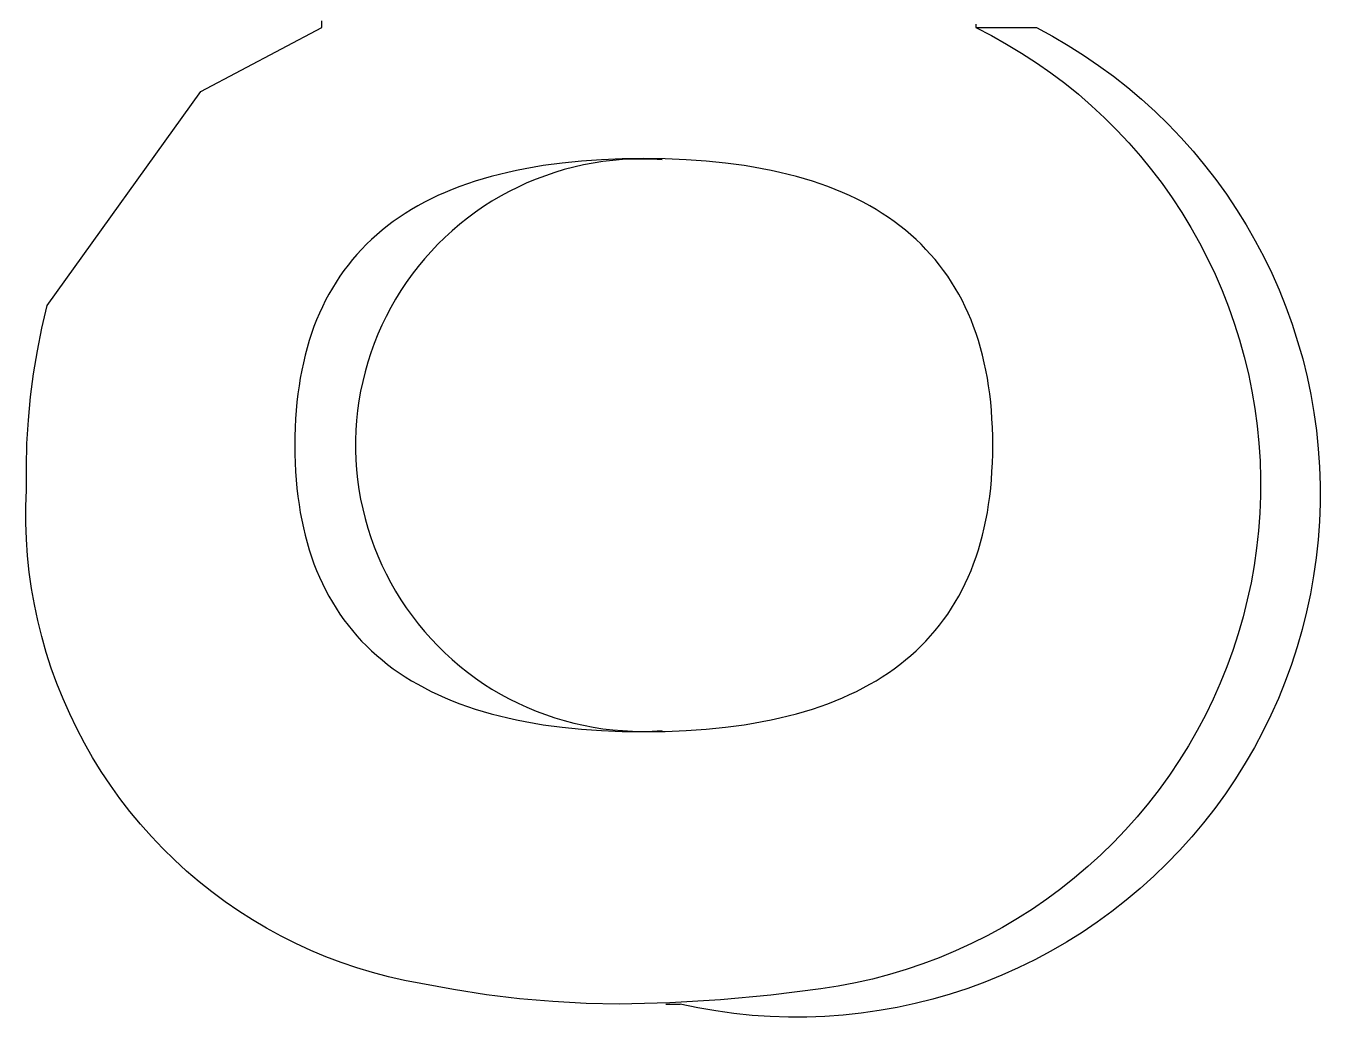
# Model space of a CAD drawing. Header units: millimetres. Extents: x -1893 to 2799, y -925 to 2353.
# Drawn here: x -1084.143 to -1082.861, y 1917.047 to 1918.029 of the extents above; entities that cross this region are included whole.
import ezdxf

# ---------------------------------------------------------------- set-up
doc = ezdxf.new("R2010")
doc.units = ezdxf.units.MM
doc.header["$MEASUREMENT"] = 0
doc.layers.add('Utwórz2D linie widoczne', color=7, linetype='Continuous', true_color=0x000000)

msp = doc.modelspace()

# ---------------------------------------------------------------- linework, layer by layer
at = {"layer": 'Utwórz2D linie widoczne'}
for p, q in [((-1083.8502, 1918.0275), (-1083.8502, 1918.0343)), ((-1083.97, 1917.9643), (-1083.8502, 1918.0275)), ((-1083.2021, 1918.0309), (-1083.2021, 1918.0275)), ((-1083.2021, 1918.0275), (-1083.1866, 1918.0196)), ((-1083.2021, 1918.0275), (-1083.142, 1918.0275)), ((-1083.142, 1918.0275), (-1083.1261, 1918.0189)), ((-1083.1866, 1918.0196), (-1083.1715, 1918.0111)), ((-1083.1715, 1918.0111), (-1083.1566, 1918.0022)), ((-1083.1261, 1918.0189), (-1083.1105, 1918.0098)), ((-1083.1105, 1918.0098), (-1083.0952, 1918.0002)), ((-1083.1566, 1918.0022), (-1083.142, 1917.9927)), ((-1083.0952, 1918.0002), (-1083.0803, 1917.99)), ((-1083.142, 1917.9927), (-1083.1278, 1917.9828)), ((-1083.1278, 1917.9828), (-1083.1139, 1917.9723)), ((-1083.0803, 1917.99), (-1083.0657, 1917.9793)), ((-1083.1139, 1917.9723), (-1083.1004, 1917.9614)), ((-1083.0657, 1917.9793), (-1083.0515, 1917.9682)), ((-1084.1223, 1917.7523), (-1083.97, 1917.9643)), ((-1083.1004, 1917.9614), (-1083.0873, 1917.95)), ((-1083.0515, 1917.9682), (-1083.0377, 1917.9565)), ((-1083.0377, 1917.9565), (-1083.0243, 1917.9443)), ((-1083.0873, 1917.95), (-1083.0746, 1917.9382)), ((-1083.0243, 1917.9443), (-1083.0114, 1917.9317)), ((-1083.0746, 1917.9382), (-1083.0622, 1917.9259)), ((-1083.0114, 1917.9317), (-1082.9989, 1917.9187)), ((-1083.0622, 1917.9259), (-1083.0504, 1917.9132)), ((-1082.9989, 1917.9187), (-1082.9868, 1917.9052)), ((-1083.0504, 1917.9132), (-1083.0389, 1917.9002)), ((-1082.9868, 1917.9052), (-1082.9753, 1917.8913)), ((-1083.6121, 1917.8933), (-1083.6307, 1917.8908)), ((-1083.5929, 1917.8952), (-1083.6121, 1917.8933)), ((-1083.573, 1917.8966), (-1083.5929, 1917.8952)), ((-1083.5812, 1917.8932), (-1083.5909, 1917.8914)), ((-1083.5716, 1917.8947), (-1083.5812, 1917.8932)), ((-1083.5524, 1917.8974), (-1083.573, 1917.8966)), ((-1083.5618, 1917.8959), (-1083.5716, 1917.8947)), ((-1083.552, 1917.8967), (-1083.5618, 1917.8959)), ((-1083.5311, 1917.8977), (-1083.5524, 1917.8974)), ((-1083.5423, 1917.8972), (-1083.552, 1917.8967)), ((-1083.5324, 1917.8973), (-1083.5423, 1917.8972)), ((-1083.5226, 1917.8971), (-1083.5324, 1917.8973)), ((-1083.5098, 1917.8974), (-1083.5311, 1917.8977)), ((-1083.5129, 1917.8966), (-1083.5226, 1917.8971)), ((-1083.4892, 1917.8966), (-1083.5098, 1917.8974)), ((-1083.4693, 1917.8952), (-1083.4892, 1917.8966)), ((-1083.4501, 1917.8933), (-1083.4693, 1917.8952)), ((-1083.4315, 1917.8908), (-1083.4501, 1917.8933)), ((-1083.0389, 1917.9002), (-1083.0279, 1917.8867)), ((-1083.6824, 1917.88), (-1083.6904, 1917.8777)), ((-1083.6742, 1917.8821), (-1083.6824, 1917.88)), ((-1083.6658, 1917.8841), (-1083.6742, 1917.8821)), ((-1083.6573, 1917.886), (-1083.6658, 1917.8841)), ((-1083.6486, 1917.8877), (-1083.6573, 1917.886)), ((-1083.6397, 1917.8893), (-1083.6486, 1917.8877)), ((-1083.6307, 1917.8908), (-1083.6397, 1917.8893)), ((-1083.6286, 1917.8808), (-1083.6378, 1917.8774)), ((-1083.6193, 1917.884), (-1083.6286, 1917.8808)), ((-1083.6099, 1917.8868), (-1083.6193, 1917.884)), ((-1083.6004, 1917.8893), (-1083.6099, 1917.8868)), ((-1083.5909, 1917.8914), (-1083.6004, 1917.8893)), ((-1083.4224, 1917.8893), (-1083.4315, 1917.8908)), ((-1083.4136, 1917.8877), (-1083.4224, 1917.8893)), ((-1083.4049, 1917.886), (-1083.4136, 1917.8877)), ((-1083.3964, 1917.8841), (-1083.4049, 1917.886)), ((-1083.388, 1917.8821), (-1083.3964, 1917.8841)), ((-1083.3798, 1917.88), (-1083.388, 1917.8821)), ((-1083.3718, 1917.8777), (-1083.3798, 1917.88)), ((-1083.0279, 1917.8867), (-1083.0174, 1917.8729)), ((-1082.9753, 1917.8913), (-1082.9642, 1917.877)), ((-1083.7208, 1917.8671), (-1083.728, 1917.8641)), ((-1083.7134, 1917.87), (-1083.7208, 1917.8671)), ((-1083.7059, 1917.8727), (-1083.7134, 1917.87)), ((-1083.6982, 1917.8752), (-1083.7059, 1917.8727)), ((-1083.6904, 1917.8777), (-1083.6982, 1917.8752)), ((-1083.6557, 1917.8695), (-1083.6645, 1917.8651)), ((-1083.6468, 1917.8736), (-1083.6557, 1917.8695)), ((-1083.6378, 1917.8774), (-1083.6468, 1917.8736)), ((-1083.3639, 1917.8752), (-1083.3718, 1917.8777)), ((-1083.3562, 1917.8727), (-1083.3639, 1917.8752)), ((-1083.3487, 1917.87), (-1083.3562, 1917.8727)), ((-1083.3414, 1917.8671), (-1083.3487, 1917.87)), ((-1083.3342, 1917.8641), (-1083.3414, 1917.8671)), ((-1083.0174, 1917.8729), (-1083.0074, 1917.8587)), ((-1082.9642, 1917.877), (-1082.9536, 1917.8624)), ((-1083.7485, 1917.8544), (-1083.755, 1917.8508)), ((-1083.7418, 1917.8578), (-1083.7485, 1917.8544)), ((-1083.735, 1917.861), (-1083.7418, 1917.8578)), ((-1083.728, 1917.8641), (-1083.735, 1917.861)), ((-1083.6816, 1917.8554), (-1083.6898, 1917.8502)), ((-1083.6731, 1917.8604), (-1083.6816, 1917.8554)), ((-1083.6645, 1917.8651), (-1083.6731, 1917.8604)), ((-1083.3272, 1917.861), (-1083.3342, 1917.8641)), ((-1083.3203, 1917.8578), (-1083.3272, 1917.861)), ((-1083.3137, 1917.8544), (-1083.3203, 1917.8578)), ((-1083.3072, 1917.8508), (-1083.3137, 1917.8544)), ((-1083.0074, 1917.8587), (-1082.9979, 1917.8442)), ((-1082.9536, 1917.8624), (-1082.9436, 1917.8474)), ((-1083.7675, 1917.8433), (-1083.7735, 1917.8394)), ((-1083.7613, 1917.8472), (-1083.7675, 1917.8433)), ((-1083.755, 1917.8508), (-1083.7613, 1917.8472)), ((-1083.6979, 1917.8446), (-1083.7058, 1917.8388)), ((-1083.6898, 1917.8502), (-1083.6979, 1917.8446)), ((-1083.3008, 1917.8472), (-1083.3072, 1917.8508)), ((-1083.2947, 1917.8433), (-1083.3008, 1917.8472)), ((-1083.2887, 1917.8394), (-1083.2947, 1917.8433)), ((-1082.9979, 1917.8442), (-1082.9888, 1917.8293)), ((-1082.9436, 1917.8474), (-1082.934, 1917.832)), ((-1083.7849, 1917.8311), (-1083.7904, 1917.8267)), ((-1083.7793, 1917.8353), (-1083.7849, 1917.8311)), ((-1083.7735, 1917.8394), (-1083.7793, 1917.8353)), ((-1083.7135, 1917.8327), (-1083.7209, 1917.8263)), ((-1083.7058, 1917.8388), (-1083.7135, 1917.8327)), ((-1083.2828, 1917.8353), (-1083.2887, 1917.8394)), ((-1083.2772, 1917.8311), (-1083.2828, 1917.8353)), ((-1083.2717, 1917.8267), (-1083.2772, 1917.8311)), ((-1082.9888, 1917.8293), (-1082.9803, 1917.8142)), ((-1082.934, 1917.832), (-1082.9251, 1917.8163)), ((-1083.8009, 1917.8175), (-1083.8059, 1917.8128)), ((-1083.7957, 1917.8222), (-1083.8009, 1917.8175)), ((-1083.7904, 1917.8267), (-1083.7957, 1917.8222)), ((-1083.7282, 1917.8197), (-1083.7352, 1917.8128)), ((-1083.7209, 1917.8263), (-1083.7282, 1917.8197)), ((-1083.2664, 1917.8222), (-1083.2717, 1917.8267)), ((-1083.2612, 1917.8175), (-1083.2664, 1917.8222)), ((-1083.2562, 1917.8128), (-1083.2612, 1917.8175)), ((-1082.9251, 1917.8163), (-1082.9166, 1917.8003)), ((-1083.8153, 1917.8028), (-1083.8198, 1917.7976)), ((-1083.8107, 1917.8078), (-1083.8153, 1917.8028)), ((-1083.8059, 1917.8128), (-1083.8107, 1917.8078)), ((-1083.7419, 1917.8057), (-1083.7484, 1917.7984)), ((-1083.7352, 1917.8128), (-1083.7419, 1917.8057)), ((-1083.2514, 1917.8078), (-1083.2562, 1917.8128)), ((-1083.2468, 1917.8028), (-1083.2514, 1917.8078)), ((-1083.2423, 1917.7976), (-1083.2468, 1917.8028)), ((-1082.9803, 1917.8142), (-1082.9724, 1917.7988)), ((-1083.8241, 1917.7922), (-1083.8282, 1917.7868)), ((-1083.8198, 1917.7976), (-1083.8241, 1917.7922)), ((-1083.7547, 1917.7908), (-1083.7607, 1917.7831)), ((-1083.7484, 1917.7984), (-1083.7547, 1917.7908)), ((-1083.238, 1917.7922), (-1083.2423, 1917.7976)), ((-1083.2339, 1917.7868), (-1083.238, 1917.7922)), ((-1082.9724, 1917.7988), (-1082.9649, 1917.7831)), ((-1082.9166, 1917.8003), (-1082.9088, 1917.7841)), ((-1083.8322, 1917.7811), (-1083.836, 1917.7754)), ((-1083.8282, 1917.7868), (-1083.8322, 1917.7811)), ((-1083.7607, 1917.7831), (-1083.7664, 1917.7751)), ((-1083.2299, 1917.7811), (-1083.2339, 1917.7868)), ((-1083.2261, 1917.7754), (-1083.2299, 1917.7811)), ((-1082.9649, 1917.7831), (-1082.958, 1917.7671)), ((-1082.9088, 1917.7841), (-1082.9015, 1917.7676)), ((-1083.8431, 1917.7635), (-1083.8464, 1917.7573)), ((-1083.8396, 1917.7695), (-1083.8431, 1917.7635)), ((-1083.836, 1917.7754), (-1083.8396, 1917.7695)), ((-1083.7718, 1917.7669), (-1083.777, 1917.7586)), ((-1083.7664, 1917.7751), (-1083.7718, 1917.7669)), ((-1083.2225, 1917.7695), (-1083.2261, 1917.7754)), ((-1083.219, 1917.7635), (-1083.2225, 1917.7695)), ((-1083.2157, 1917.7573), (-1083.219, 1917.7635)), ((-1082.958, 1917.7671), (-1082.9517, 1917.7509)), ((-1082.9015, 1917.7676), (-1082.8947, 1917.7508)), ((-1084.1275, 1917.7298), (-1084.1223, 1917.7523)), ((-1083.8495, 1917.751), (-1083.8525, 1917.7445)), ((-1083.8464, 1917.7573), (-1083.8495, 1917.751)), ((-1083.777, 1917.7586), (-1083.7819, 1917.7501)), ((-1083.2126, 1917.751), (-1083.2157, 1917.7573)), ((-1083.2096, 1917.7445), (-1083.2126, 1917.751)), ((-1082.9517, 1917.7509), (-1082.9459, 1917.7346)), ((-1082.8947, 1917.7508), (-1082.8886, 1917.7338)), ((-1083.8553, 1917.7379), (-1083.8579, 1917.7312)), ((-1083.8525, 1917.7445), (-1083.8553, 1917.7379)), ((-1083.7864, 1917.7414), (-1083.7907, 1917.7326)), ((-1083.7819, 1917.7501), (-1083.7864, 1917.7414)), ((-1083.2068, 1917.7379), (-1083.2096, 1917.7445)), ((-1083.2042, 1917.7312), (-1083.2068, 1917.7379)), ((-1084.132, 1917.7071), (-1084.1275, 1917.7298)), ((-1083.8579, 1917.7312), (-1083.8603, 1917.7244)), ((-1083.7907, 1917.7326), (-1083.7946, 1917.7236)), ((-1083.2018, 1917.7244), (-1083.2042, 1917.7312)), ((-1082.9459, 1917.7346), (-1082.9406, 1917.718)), ((-1082.8886, 1917.7338), (-1082.8831, 1917.7166)), ((-1083.8626, 1917.7174), (-1083.8647, 1917.7102)), ((-1083.8603, 1917.7244), (-1083.8626, 1917.7174)), ((-1083.7983, 1917.7145), (-1083.8016, 1917.7053)), ((-1083.7946, 1917.7236), (-1083.7983, 1917.7145)), ((-1083.1995, 1917.7174), (-1083.2018, 1917.7244)), ((-1083.1974, 1917.7102), (-1083.1995, 1917.7174)), ((-1082.9406, 1917.718), (-1082.936, 1917.7013)), ((-1082.8831, 1917.7166), (-1082.8781, 1917.6992)), ((-1084.1357, 1917.6844), (-1084.132, 1917.7071)), ((-1083.8667, 1917.7029), (-1083.8684, 1917.6955)), ((-1083.8647, 1917.7102), (-1083.8667, 1917.7029)), ((-1083.8016, 1917.7053), (-1083.8046, 1917.6959)), ((-1083.1954, 1917.7029), (-1083.1974, 1917.7102)), ((-1083.1936, 1917.6955), (-1083.1954, 1917.7029)), ((-1082.936, 1917.7013), (-1082.9319, 1917.6844)), ((-1083.87, 1917.688), (-1083.8715, 1917.6803)), ((-1083.8684, 1917.6955), (-1083.87, 1917.688)), ((-1083.8073, 1917.6865), (-1083.8096, 1917.677)), ((-1083.8046, 1917.6959), (-1083.8073, 1917.6865)), ((-1083.192, 1917.688), (-1083.1936, 1917.6955)), ((-1083.1906, 1917.6803), (-1083.192, 1917.688)), ((-1082.8781, 1917.6992), (-1082.8738, 1917.6816)), ((-1084.1387, 1917.6615), (-1084.1357, 1917.6844)), ((-1083.8715, 1917.6803), (-1083.8727, 1917.6724)), ((-1083.8096, 1917.677), (-1083.8117, 1917.6674)), ((-1083.1893, 1917.6724), (-1083.1906, 1917.6803)), ((-1082.9319, 1917.6844), (-1082.9284, 1917.6674)), ((-1082.8738, 1917.6816), (-1082.8701, 1917.664)), ((-1084.1408, 1917.6385), (-1084.1387, 1917.6615)), ((-1083.8738, 1917.6645), (-1083.8748, 1917.6563)), ((-1083.8727, 1917.6724), (-1083.8738, 1917.6645)), ((-1083.8117, 1917.6674), (-1083.8133, 1917.6577)), ((-1083.1882, 1917.6645), (-1083.1893, 1917.6724)), ((-1083.1873, 1917.6563), (-1083.1882, 1917.6645)), ((-1082.9284, 1917.6674), (-1082.9255, 1917.6502)), ((-1082.8701, 1917.664), (-1082.867, 1917.6462)), ((-1083.8755, 1917.6481), (-1083.8761, 1917.6397)), ((-1083.8748, 1917.6563), (-1083.8755, 1917.6481)), ((-1083.8147, 1917.648), (-1083.8157, 1917.6383)), ((-1083.8133, 1917.6577), (-1083.8147, 1917.648)), ((-1083.1866, 1917.6481), (-1083.1873, 1917.6563)), ((-1083.186, 1917.6397), (-1083.1866, 1917.6481)), ((-1082.9255, 1917.6502), (-1082.9232, 1917.633)), ((-1084.1423, 1917.6155), (-1084.1408, 1917.6385)), ((-1083.8761, 1917.6397), (-1083.8765, 1917.6312)), ((-1083.8157, 1917.6383), (-1083.8164, 1917.6285)), ((-1083.1855, 1917.6312), (-1083.186, 1917.6397)), ((-1082.867, 1917.6462), (-1082.8645, 1917.6283)), ((-1083.8768, 1917.6225), (-1083.8769, 1917.6137)), ((-1083.8765, 1917.6312), (-1083.8768, 1917.6225)), ((-1083.8164, 1917.6285), (-1083.8167, 1917.6187)), ((-1083.1853, 1917.6225), (-1083.1855, 1917.6312)), ((-1083.1852, 1917.6137), (-1083.1853, 1917.6225)), ((-1082.9232, 1917.633), (-1082.9215, 1917.6157)), ((-1082.8645, 1917.6283), (-1082.8627, 1917.6103)), ((-1084.1429, 1917.5924), (-1084.1423, 1917.6155)), ((-1083.8769, 1917.6137), (-1083.8768, 1917.6049)), ((-1083.8167, 1917.6187), (-1083.8167, 1917.6089)), ((-1083.1853, 1917.6049), (-1083.1852, 1917.6137)), ((-1082.9215, 1917.6157), (-1082.9204, 1917.5984)), ((-1082.8627, 1917.6103), (-1082.8614, 1917.5923)), ((-1083.8768, 1917.6049), (-1083.8765, 1917.5963)), ((-1083.8167, 1917.6089), (-1083.8164, 1917.5991)), ((-1083.8164, 1917.5991), (-1083.8157, 1917.5893)), ((-1083.1855, 1917.5963), (-1083.1853, 1917.6049)), ((-1082.9204, 1917.5984), (-1082.9199, 1917.581)), ((-1084.1428, 1917.5694), (-1084.1429, 1917.5924)), ((-1083.8765, 1917.5963), (-1083.8761, 1917.5877)), ((-1083.8761, 1917.5877), (-1083.8755, 1917.5794)), ((-1083.8157, 1917.5893), (-1083.8147, 1917.5796)), ((-1083.1866, 1917.5794), (-1083.186, 1917.5877)), ((-1083.186, 1917.5877), (-1083.1855, 1917.5963)), ((-1082.8614, 1917.5923), (-1082.8608, 1917.5742)), ((-1083.8755, 1917.5794), (-1083.8748, 1917.5711)), ((-1083.8748, 1917.5711), (-1083.8738, 1917.563)), ((-1083.8147, 1917.5796), (-1083.8133, 1917.5698)), ((-1083.1882, 1917.563), (-1083.1873, 1917.5711)), ((-1083.1873, 1917.5711), (-1083.1866, 1917.5794)), ((-1082.9199, 1917.581), (-1082.92, 1917.5636)), ((-1082.8608, 1917.5742), (-1082.8609, 1917.5561)), ((-1084.1434, 1917.5531), (-1084.1428, 1917.5694)), ((-1083.8738, 1917.563), (-1083.8727, 1917.555)), ((-1083.8133, 1917.5698), (-1083.8117, 1917.5602)), ((-1083.8117, 1917.5602), (-1083.8096, 1917.5506)), ((-1083.1893, 1917.555), (-1083.1882, 1917.563)), ((-1082.92, 1917.5636), (-1082.9207, 1917.5463)), ((-1084.1434, 1917.5368), (-1084.1434, 1917.5531)), ((-1083.8727, 1917.555), (-1083.8715, 1917.5472)), ((-1083.8715, 1917.5472), (-1083.87, 1917.5395)), ((-1083.8096, 1917.5506), (-1083.8073, 1917.5411)), ((-1083.192, 1917.5395), (-1083.1906, 1917.5472)), ((-1083.1906, 1917.5472), (-1083.1893, 1917.555)), ((-1082.9207, 1917.5463), (-1082.9219, 1917.529)), ((-1082.8609, 1917.5561), (-1082.8615, 1917.5381)), ((-1084.1428, 1917.5205), (-1084.1434, 1917.5368)), ((-1083.87, 1917.5395), (-1083.8684, 1917.532)), ((-1083.8073, 1917.5411), (-1083.8046, 1917.5316)), ((-1083.1936, 1917.532), (-1083.192, 1917.5395)), ((-1082.8615, 1917.5381), (-1082.8628, 1917.52)), ((-1084.1417, 1917.5042), (-1084.1428, 1917.5205)), ((-1083.8684, 1917.532), (-1083.8667, 1917.5246)), ((-1083.8667, 1917.5246), (-1083.8647, 1917.5173)), ((-1083.8046, 1917.5316), (-1083.8016, 1917.5223)), ((-1083.8016, 1917.5223), (-1083.7983, 1917.5131)), ((-1083.1974, 1917.5173), (-1083.1954, 1917.5246)), ((-1083.1954, 1917.5246), (-1083.1936, 1917.532)), ((-1082.9219, 1917.529), (-1082.9238, 1917.5117)), ((-1082.8628, 1917.52), (-1082.8647, 1917.5021)), ((-1083.8647, 1917.5173), (-1083.8626, 1917.5102)), ((-1083.8626, 1917.5102), (-1083.8603, 1917.5032)), ((-1083.7983, 1917.5131), (-1083.7946, 1917.504)), ((-1083.2018, 1917.5032), (-1083.1995, 1917.5102)), ((-1083.1995, 1917.5102), (-1083.1974, 1917.5173)), ((-1082.9238, 1917.5117), (-1082.9263, 1917.4945)), ((-1084.14, 1917.488), (-1084.1417, 1917.5042)), ((-1083.8603, 1917.5032), (-1083.8579, 1917.4963)), ((-1083.8579, 1917.4963), (-1083.8553, 1917.4896)), ((-1083.7946, 1917.504), (-1083.7907, 1917.495)), ((-1083.7907, 1917.495), (-1083.7864, 1917.4862)), ((-1083.2068, 1917.4896), (-1083.2042, 1917.4963)), ((-1083.2042, 1917.4963), (-1083.2018, 1917.5032)), ((-1082.9263, 1917.4945), (-1082.9293, 1917.4774)), ((-1082.8647, 1917.5021), (-1082.8673, 1917.4842)), ((-1084.1377, 1917.4719), (-1084.14, 1917.488)), ((-1083.8553, 1917.4896), (-1083.8525, 1917.483)), ((-1083.8525, 1917.483), (-1083.8495, 1917.4766)), ((-1083.7864, 1917.4862), (-1083.7819, 1917.4775)), ((-1083.2126, 1917.4766), (-1083.2096, 1917.483)), ((-1083.2096, 1917.483), (-1083.2068, 1917.4896)), ((-1082.8673, 1917.4842), (-1082.8704, 1917.4664)), ((-1084.1349, 1917.4559), (-1084.1377, 1917.4719)), ((-1083.8495, 1917.4766), (-1083.8464, 1917.4703)), ((-1083.8464, 1917.4703), (-1083.8431, 1917.4641)), ((-1083.7819, 1917.4775), (-1083.777, 1917.469)), ((-1083.777, 1917.469), (-1083.7718, 1917.4606)), ((-1083.219, 1917.4641), (-1083.2157, 1917.4703)), ((-1083.2157, 1917.4703), (-1083.2126, 1917.4766)), ((-1082.9293, 1917.4774), (-1082.933, 1917.4604)), ((-1084.1315, 1917.4399), (-1084.1349, 1917.4559)), ((-1083.8431, 1917.4641), (-1083.8396, 1917.4581)), ((-1083.8396, 1917.4581), (-1083.836, 1917.4522)), ((-1083.7718, 1917.4606), (-1083.7664, 1917.4525)), ((-1083.2261, 1917.4522), (-1083.2225, 1917.4581)), ((-1083.2225, 1917.4581), (-1083.219, 1917.4641)), ((-1082.933, 1917.4604), (-1082.9372, 1917.4436)), ((-1082.8704, 1917.4664), (-1082.8742, 1917.4487)), ((-1083.836, 1917.4522), (-1083.8322, 1917.4464)), ((-1083.8322, 1917.4464), (-1083.8282, 1917.4408)), ((-1083.7664, 1917.4525), (-1083.7607, 1917.4445)), ((-1083.7607, 1917.4445), (-1083.7547, 1917.4367)), ((-1083.2339, 1917.4408), (-1083.2299, 1917.4464)), ((-1083.2299, 1917.4464), (-1083.2261, 1917.4522)), ((-1082.9372, 1917.4436), (-1082.942, 1917.4269)), ((-1082.8742, 1917.4487), (-1082.8786, 1917.4312)), ((-1084.1276, 1917.4241), (-1084.1315, 1917.4399)), ((-1083.8282, 1917.4408), (-1083.8241, 1917.4353)), ((-1083.8241, 1917.4353), (-1083.8198, 1917.43)), ((-1083.8198, 1917.43), (-1083.8153, 1917.4248)), ((-1083.7547, 1917.4367), (-1083.7484, 1917.4292)), ((-1083.2468, 1917.4248), (-1083.2423, 1917.43)), ((-1083.2423, 1917.43), (-1083.238, 1917.4353)), ((-1083.238, 1917.4353), (-1083.2339, 1917.4408)), ((-1082.8786, 1917.4312), (-1082.8836, 1917.4138)), ((-1084.1232, 1917.4084), (-1084.1276, 1917.4241)), ((-1083.8153, 1917.4248), (-1083.8107, 1917.4197)), ((-1083.8107, 1917.4197), (-1083.8059, 1917.4148)), ((-1083.7484, 1917.4292), (-1083.7419, 1917.4219)), ((-1083.7419, 1917.4219), (-1083.7352, 1917.4148)), ((-1083.2562, 1917.4148), (-1083.2514, 1917.4197)), ((-1083.2514, 1917.4197), (-1083.2468, 1917.4248)), ((-1082.942, 1917.4269), (-1082.9474, 1917.4103)), ((-1084.1182, 1917.3929), (-1084.1232, 1917.4084)), ((-1083.8059, 1917.4148), (-1083.8009, 1917.41)), ((-1083.8009, 1917.41), (-1083.7957, 1917.4054)), ((-1083.7957, 1917.4054), (-1083.7904, 1917.4009)), ((-1083.7352, 1917.4148), (-1083.7282, 1917.4079)), ((-1083.7282, 1917.4079), (-1083.7209, 1917.4013)), ((-1083.2717, 1917.4009), (-1083.2664, 1917.4054)), ((-1083.2664, 1917.4054), (-1083.2612, 1917.41)), ((-1083.2612, 1917.41), (-1083.2562, 1917.4148)), ((-1082.9474, 1917.4103), (-1082.9533, 1917.394)), ((-1082.8836, 1917.4138), (-1082.8892, 1917.3966)), ((-1084.1127, 1917.3776), (-1084.1182, 1917.3929)), ((-1083.7904, 1917.4009), (-1083.7849, 1917.3965)), ((-1083.7849, 1917.3965), (-1083.7793, 1917.3923)), ((-1083.7793, 1917.3923), (-1083.7735, 1917.3882)), ((-1083.7209, 1917.4013), (-1083.7135, 1917.3949)), ((-1083.7135, 1917.3949), (-1083.7058, 1917.3888)), ((-1083.2887, 1917.3882), (-1083.2828, 1917.3923)), ((-1083.2828, 1917.3923), (-1083.2772, 1917.3965)), ((-1083.2772, 1917.3965), (-1083.2717, 1917.4009)), ((-1082.9533, 1917.394), (-1082.9598, 1917.3779)), ((-1082.8892, 1917.3966), (-1082.8954, 1917.3797)), ((-1083.7735, 1917.3882), (-1083.7675, 1917.3842)), ((-1083.7675, 1917.3842), (-1083.7613, 1917.3804)), ((-1083.7613, 1917.3804), (-1083.755, 1917.3768)), ((-1083.7058, 1917.3888), (-1083.6979, 1917.383)), ((-1083.6979, 1917.383), (-1083.6898, 1917.3774)), ((-1083.3072, 1917.3768), (-1083.3008, 1917.3804)), ((-1083.3008, 1917.3804), (-1083.2947, 1917.3842)), ((-1083.2947, 1917.3842), (-1083.2887, 1917.3882)), ((-1082.8954, 1917.3797), (-1082.9022, 1917.3629)), ((-1084.1066, 1917.3625), (-1084.1127, 1917.3776)), ((-1083.755, 1917.3768), (-1083.7485, 1917.3732)), ((-1083.7485, 1917.3732), (-1083.7418, 1917.3698)), ((-1083.7418, 1917.3698), (-1083.735, 1917.3666)), ((-1083.735, 1917.3666), (-1083.728, 1917.3634)), ((-1083.6898, 1917.3774), (-1083.6816, 1917.3721)), ((-1083.6816, 1917.3721), (-1083.6731, 1917.3672)), ((-1083.6731, 1917.3672), (-1083.6645, 1917.3625)), ((-1083.3342, 1917.3634), (-1083.3272, 1917.3666)), ((-1083.3272, 1917.3666), (-1083.3203, 1917.3698)), ((-1083.3203, 1917.3698), (-1083.3137, 1917.3732)), ((-1083.3137, 1917.3732), (-1083.3072, 1917.3768)), ((-1082.9598, 1917.3779), (-1082.9669, 1917.362)), ((-1084.1, 1917.3476), (-1084.1066, 1917.3625)), ((-1083.728, 1917.3634), (-1083.7208, 1917.3605)), ((-1083.7208, 1917.3605), (-1083.7134, 1917.3576)), ((-1083.7134, 1917.3576), (-1083.7059, 1917.3549)), ((-1083.7059, 1917.3549), (-1083.6982, 1917.3523)), ((-1083.6645, 1917.3625), (-1083.6557, 1917.3581)), ((-1083.6557, 1917.3581), (-1083.6468, 1917.354)), ((-1083.6468, 1917.354), (-1083.6378, 1917.3502)), ((-1083.3639, 1917.3523), (-1083.3562, 1917.3549)), ((-1083.3562, 1917.3549), (-1083.3487, 1917.3576)), ((-1083.3487, 1917.3576), (-1083.3414, 1917.3605)), ((-1083.3414, 1917.3605), (-1083.3342, 1917.3634)), ((-1082.9669, 1917.362), (-1082.9745, 1917.3464)), ((-1082.9022, 1917.3629), (-1082.9096, 1917.3464)), ((-1084.093, 1917.3329), (-1084.1, 1917.3476)), ((-1083.6982, 1917.3523), (-1083.6904, 1917.3499)), ((-1083.6904, 1917.3499), (-1083.6824, 1917.3476)), ((-1083.6824, 1917.3476), (-1083.6742, 1917.3455)), ((-1083.6742, 1917.3455), (-1083.6658, 1917.3435)), ((-1083.6658, 1917.3435), (-1083.6573, 1917.3416)), ((-1083.6573, 1917.3416), (-1083.6486, 1917.3399)), ((-1083.6378, 1917.3502), (-1083.6286, 1917.3468)), ((-1083.6286, 1917.3468), (-1083.6193, 1917.3436)), ((-1083.6193, 1917.3436), (-1083.6099, 1917.3408)), ((-1083.6099, 1917.3408), (-1083.6004, 1917.3383)), ((-1083.4136, 1917.3399), (-1083.4049, 1917.3416)), ((-1083.4049, 1917.3416), (-1083.3964, 1917.3435)), ((-1083.3964, 1917.3435), (-1083.388, 1917.3455)), ((-1083.388, 1917.3455), (-1083.3798, 1917.3476)), ((-1083.3798, 1917.3476), (-1083.3718, 1917.3499)), ((-1083.3718, 1917.3499), (-1083.3639, 1917.3523)), ((-1082.9745, 1917.3464), (-1082.9826, 1917.3311)), ((-1082.9096, 1917.3464), (-1082.9175, 1917.3302)), ((-1084.0854, 1917.3185), (-1084.093, 1917.3329)), ((-1083.6486, 1917.3399), (-1083.6397, 1917.3383)), ((-1083.6397, 1917.3383), (-1083.6307, 1917.3368)), ((-1083.6307, 1917.3368), (-1083.6121, 1917.3343)), ((-1083.6121, 1917.3343), (-1083.5929, 1917.3324)), ((-1083.6004, 1917.3383), (-1083.5909, 1917.3362)), ((-1083.5929, 1917.3324), (-1083.573, 1917.331)), ((-1083.5909, 1917.3362), (-1083.5812, 1917.3343)), ((-1083.5812, 1917.3343), (-1083.5716, 1917.3328)), ((-1083.573, 1917.331), (-1083.5524, 1917.3301)), ((-1083.5716, 1917.3328), (-1083.5618, 1917.3317)), ((-1083.5618, 1917.3317), (-1083.552, 1917.3309)), ((-1083.5524, 1917.3301), (-1083.5311, 1917.3299)), ((-1083.552, 1917.3309), (-1083.5423, 1917.3304)), ((-1083.5423, 1917.3304), (-1083.5324, 1917.3302)), ((-1083.5324, 1917.3302), (-1083.5226, 1917.3304)), ((-1083.5311, 1917.3299), (-1083.5098, 1917.3301)), ((-1083.5226, 1917.3304), (-1083.5129, 1917.331)), ((-1083.5098, 1917.3301), (-1083.4892, 1917.331)), ((-1083.4892, 1917.331), (-1083.4693, 1917.3324)), ((-1083.4693, 1917.3324), (-1083.4501, 1917.3343)), ((-1083.4501, 1917.3343), (-1083.4315, 1917.3368)), ((-1083.4315, 1917.3368), (-1083.4224, 1917.3383)), ((-1083.4224, 1917.3383), (-1083.4136, 1917.3399)), ((-1082.9826, 1917.3311), (-1082.9913, 1917.316)), ((-1082.9175, 1917.3302), (-1082.926, 1917.3142)), ((-1084.0773, 1917.3043), (-1084.0854, 1917.3185)), ((-1082.9913, 1917.316), (-1083.0004, 1917.3012)), ((-1084.0687, 1917.2905), (-1084.0773, 1917.3043)), ((-1082.926, 1917.3142), (-1082.935, 1917.2986)), ((-1084.0597, 1917.2769), (-1084.0687, 1917.2905)), ((-1083.0004, 1917.3012), (-1083.0101, 1917.2868)), ((-1082.935, 1917.2986), (-1082.9446, 1917.2833)), ((-1084.0502, 1917.2637), (-1084.0597, 1917.2769)), ((-1083.0101, 1917.2868), (-1083.0203, 1917.2727)), ((-1082.9446, 1917.2833), (-1082.9547, 1917.2683)), ((-1084.0403, 1917.2508), (-1084.0502, 1917.2637)), ((-1083.0203, 1917.2727), (-1083.0309, 1917.259)), ((-1082.9547, 1917.2683), (-1082.9653, 1917.2537)), ((-1084.0299, 1917.2382), (-1084.0403, 1917.2508)), ((-1083.0309, 1917.259), (-1083.042, 1917.2456)), ((-1082.9653, 1917.2537), (-1082.9765, 1917.2394)), ((-1084.019, 1917.226), (-1084.0299, 1917.2382)), ((-1083.042, 1917.2456), (-1083.0536, 1917.2327)), ((-1082.9765, 1917.2394), (-1082.9881, 1917.2256)), ((-1084.0078, 1917.2142), (-1084.019, 1917.226)), ((-1083.0536, 1917.2327), (-1083.0656, 1917.2201)), ((-1082.9881, 1917.2256), (-1083.0002, 1917.2121)), ((-1083.9962, 1917.2028), (-1084.0078, 1917.2142)), ((-1083.0656, 1917.2201), (-1083.078, 1917.208)), ((-1083.0002, 1917.2121), (-1083.0127, 1917.1991)), ((-1083.9842, 1917.1918), (-1083.9962, 1917.2028)), ((-1083.078, 1917.208), (-1083.0909, 1917.1963)), ((-1083.0127, 1917.1991), (-1083.0257, 1917.1866)), ((-1083.9718, 1917.1812), (-1083.9842, 1917.1918)), ((-1083.0909, 1917.1963), (-1083.1041, 1917.185)), ((-1083.0257, 1917.1866), (-1083.0391, 1917.1745)), ((-1083.959, 1917.1711), (-1083.9718, 1917.1812)), ((-1083.1177, 1917.1742), (-1083.1317, 1917.1639)), ((-1083.1041, 1917.185), (-1083.1177, 1917.1742)), ((-1083.0391, 1917.1745), (-1083.053, 1917.1629)), ((-1083.9459, 1917.1614), (-1083.959, 1917.1711)), ((-1083.9325, 1917.1521), (-1083.9459, 1917.1614)), ((-1083.1317, 1917.1639), (-1083.146, 1917.1541)), ((-1083.053, 1917.1629), (-1083.0672, 1917.1517)), ((-1083.9188, 1917.1434), (-1083.9325, 1917.1521)), ((-1083.146, 1917.1541), (-1083.1607, 1917.1447)), ((-1083.0672, 1917.1517), (-1083.0818, 1917.1411)), ((-1083.9048, 1917.1351), (-1083.9188, 1917.1434)), ((-1083.8905, 1917.1273), (-1083.9048, 1917.1351)), ((-1083.1756, 1917.1359), (-1083.1909, 1917.1276)), ((-1083.1607, 1917.1447), (-1083.1756, 1917.1359)), ((-1083.0818, 1917.1411), (-1083.0968, 1917.131)), ((-1083.8759, 1917.12), (-1083.8905, 1917.1273)), ((-1083.1909, 1917.1276), (-1083.2064, 1917.1199)), ((-1083.0968, 1917.131), (-1083.1121, 1917.1214)), ((-1083.8611, 1917.1132), (-1083.8759, 1917.12)), ((-1083.8461, 1917.1069), (-1083.8611, 1917.1132)), ((-1083.2222, 1917.1126), (-1083.2382, 1917.1059)), ((-1083.2064, 1917.1199), (-1083.2222, 1917.1126)), ((-1083.1278, 1917.1123), (-1083.1437, 1917.1038)), ((-1083.1121, 1917.1214), (-1083.1278, 1917.1123)), ((-1083.8308, 1917.1011), (-1083.8461, 1917.1069)), ((-1083.8154, 1917.0959), (-1083.8308, 1917.1011)), ((-1083.2545, 1917.0998), (-1083.271, 1917.0943)), ((-1083.2382, 1917.1059), (-1083.2545, 1917.0998)), ((-1083.1437, 1917.1038), (-1083.1599, 1917.0959)), ((-1083.7998, 1917.0912), (-1083.8154, 1917.0959)), ((-1083.784, 1917.087), (-1083.7998, 1917.0912)), ((-1083.7682, 1917.0834), (-1083.784, 1917.087)), ((-1083.3044, 1917.0848), (-1083.3213, 1917.081)), ((-1083.2876, 1917.0893), (-1083.3044, 1917.0848)), ((-1083.271, 1917.0943), (-1083.2876, 1917.0893)), ((-1083.1764, 1917.0885), (-1083.1932, 1917.0817)), ((-1083.1599, 1917.0959), (-1083.1764, 1917.0885)), ((-1083.7521, 1917.0804), (-1083.7682, 1917.0834)), ((-1083.7197, 1917.0743), (-1083.7521, 1917.0804)), ((-1083.687, 1917.0692), (-1083.7197, 1917.0743)), ((-1083.3556, 1917.0751), (-1083.4053, 1917.0688)), ((-1083.3384, 1917.0778), (-1083.3556, 1917.0751)), ((-1083.3213, 1917.081), (-1083.3384, 1917.0778)), ((-1083.2101, 1917.0755), (-1083.2273, 1917.0699)), ((-1083.1932, 1917.0817), (-1083.2101, 1917.0755)), ((-1083.6542, 1917.0652), (-1083.687, 1917.0692)), ((-1083.6213, 1917.0624), (-1083.6542, 1917.0652)), ((-1083.5883, 1917.0606), (-1083.6213, 1917.0624)), ((-1083.5553, 1917.0599), (-1083.5883, 1917.0606)), ((-1083.5052, 1917.0612), (-1083.5553, 1917.0599)), ((-1083.5092, 1917.0599), (-1083.4951, 1917.0599)), ((-1083.4552, 1917.0641), (-1083.5052, 1917.0612)), ((-1083.4775, 1917.0562), (-1083.4951, 1917.0599)), ((-1083.4053, 1917.0688), (-1083.4552, 1917.0641)), ((-1083.2622, 1917.0605), (-1083.2799, 1917.0567)), ((-1083.2447, 1917.0649), (-1083.2622, 1917.0605)), ((-1083.2273, 1917.0699), (-1083.2447, 1917.0649)), ((-1083.4597, 1917.0532), (-1083.4775, 1917.0562)), ((-1083.4418, 1917.0507), (-1083.4597, 1917.0532)), ((-1083.4238, 1917.0488), (-1083.4418, 1917.0507)), ((-1083.4057, 1917.0476), (-1083.4238, 1917.0488)), ((-1083.3877, 1917.047), (-1083.4057, 1917.0476)), ((-1083.3696, 1917.0471), (-1083.3877, 1917.047)), ((-1083.3516, 1917.0478), (-1083.3696, 1917.0471)), ((-1083.3335, 1917.0491), (-1083.3516, 1917.0478)), ((-1083.3156, 1917.051), (-1083.3335, 1917.0491)), ((-1083.2977, 1917.0535), (-1083.3156, 1917.051)), ((-1083.2799, 1917.0567), (-1083.2977, 1917.0535))]:
    msp.add_line(p, q, dxfattribs=at)

doc.saveas('drawing.dxf')
